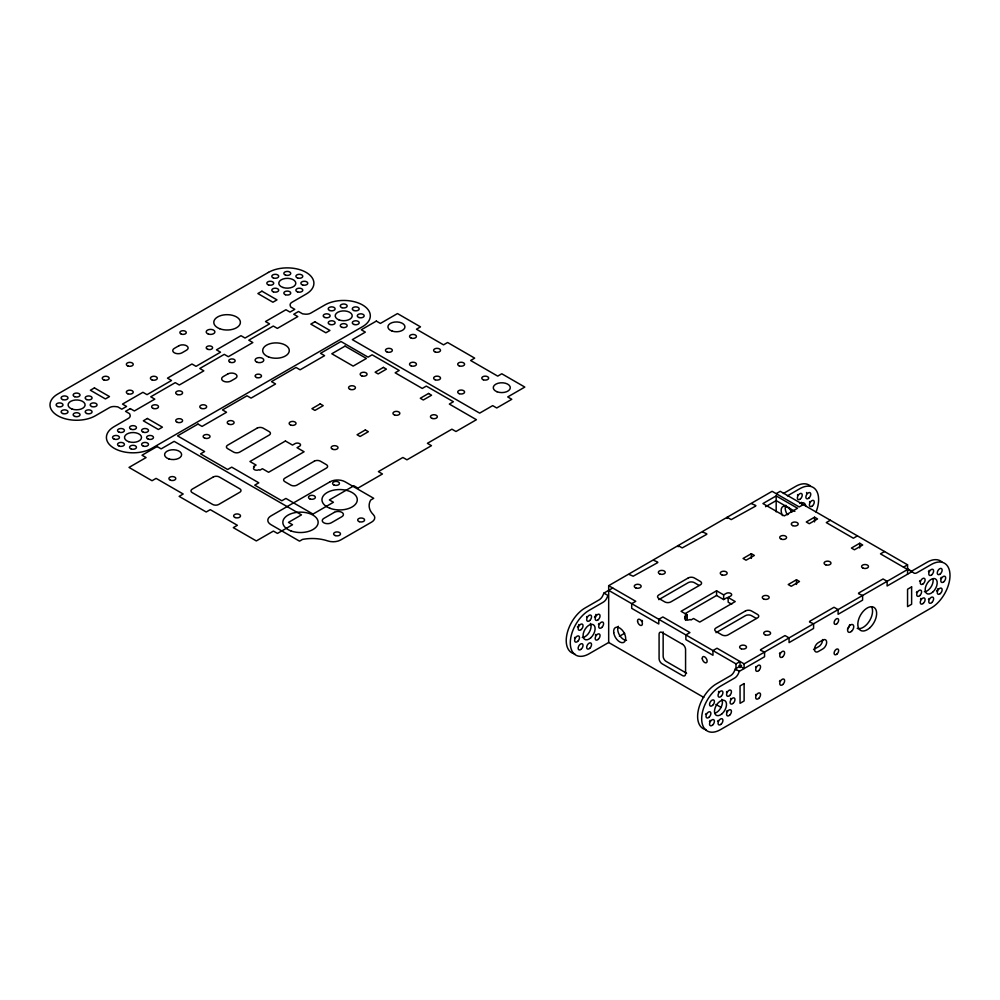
<?xml version="1.0" encoding="UTF-8"?>
<svg xmlns="http://www.w3.org/2000/svg" width="1000" height="1000" viewBox="0 0 1000 1000"><rect width="100%" height="100%" fill="white"/><g stroke="black" fill="none" stroke-linecap="round" stroke-linejoin="round"><path stroke-width="1.5" d="M612.737 588.013L603.9 593.112L602.938 595.35A6.388 3.688 -60 0 1 599.175 599.837L585.037 608A26.6 15.362 -60 0 0 567.013 633.925A26.6 15.362 -60 0 0 574.75 653.85M741.587 665.325L735.288 668.962L734.325 671.2A6.388 3.688 -60 0 1 730.562 675.688L716.425 683.85A26.6 15.362 -60 0 0 698.4 709.788A26.6 15.362 -60 0 0 706.137 729.7M760.5 650.3L764.562 652.062L764.562 656.762L739.35 671.312L738.388 673.55A6.388 3.688 -60 0 1 734.625 678.037L720.487 686.2A26.6 15.362 -60 0 0 701.675 718.787A26.6 15.362 -60 0 0 720.487 729.65L931.188 608A26.6 15.362 -60 0 0 950 575.413A26.6 15.362 -60 0 0 931.188 564.55L917.05 572.712A6.388 3.688 -60 0 1 913.288 572.562L908.263 569.1L909.225 570.225A6.388 3.688 -60 0 0 909.55 570.525M703.825 697.438L608.675 642.5L608.675 585.675L772.113 491.312L799.2 506.95L803.263 504.6M629.113 574.45L633.175 576.213L657.688 562.65M678.138 546.737L678.138 545.562L682.2 547.913L706.712 534.35M727.15 518.438L727.15 517.263L731.213 519.612L755.725 506.05M776.175 493.65L780.238 491.312L907.562 564.812L907.562 574.2M776.175 495.913L762.925 503.562L784.3 515.9L797.55 508.25L776.175 495.913L776.175 500.6L794.875 511.4M783.363 493.5L795.738 486.35A26.6 15.362 -60 0 1 810.738 486.312M765.575 506.725L776.175 500.6M787.438 495.838L799.8 488.7A26.6 15.362 -60 0 1 816.112 490.188A26.6 15.362 -60 0 1 816.05 512M658.787 599.663L688.288 582.625A4.263 2.462 0 0 1 694.3 582.625L699.125 585.413M751.338 553.688L743.062 558.475L746.075 560.212L754.35 555.438L751.338 553.688L751.338 558.387M814.55 517.2L806.275 521.975L809.287 523.713L817.562 518.938L814.55 517.2L814.55 521.888M608.862 642.387L589.1 653.787A26.6 15.362 -60 0 1 570.288 642.925A26.6 15.362 -60 0 1 589.1 610.35L603.237 602.188A6.388 3.688 -60 0 0 607 597.688L607.962 595.462L603.9 593.112M619.388 636.3L624.663 633.263M830.35 520.237L826.287 522.587L853.375 538.225L857.438 535.875M731.7 604.225L728.162 602.175L728.162 597.487L730.725 596.013A3.188 1.837 0 0 0 730.725 593.4A3.188 1.837 0 0 0 726.213 593.4L723.65 594.875L716.575 590.8L681.062 611.3L687.225 614.862L687.225 619.55M685 613.713L716.575 595.487L723.65 599.575L726.213 598.1A3.188 1.837 0 0 1 728.462 597.55M687.225 614.862L684.675 616.337L685.575 616.862L685.575 620.375M796.488 579.763L788.213 584.538L791.225 586.275L799.5 581.5L796.488 579.763L796.488 584.45M859.7 543.263L851.425 548.05L854.438 549.788L862.712 545L859.7 543.263L859.7 547.962M715.975 632.675L745.475 615.65A4.263 2.462 0 0 1 751.488 615.65L756.312 618.425M884.538 551.525L880.475 553.862L907.562 569.513L744.112 663.875L717.025 648.225L712.962 650.575L712.962 655.263L685.875 639.625L685.875 634.938L689.938 632.587L662.85 616.95L658.787 619.3L658.787 623.987L631.7 608.35L631.7 603.65L635.763 601.312L608.675 585.675M608.675 590.363L735.987 663.875L740.05 661.525L740.05 667.588M760.5 649.725L785.013 635.562L789.075 637.913L789.075 642.613L813.587 628.45L813.587 623.763L809.525 622M809.525 621.413L834.025 607.263L838.1 609.612L838.1 614.3L862.6 600.15L862.6 595.462L858.538 593.7M858.538 593.112L883.05 578.962L887.113 581.312L887.113 586L912.325 571.45M903.5 567.163L907.562 564.812M755.725 505.462L751.663 503.7M706.712 533.763L702.65 532M728.162 597.487L735.238 601.575L699.725 622.075L693.55 618.513L690.987 619.987L690.088 619.475A3.188 1.837 0 0 1 685.575 619.475A3.188 1.837 0 0 1 685.575 616.862M657.688 562.062L653.625 560.3M738.962 665.588L744.112 668.562L744.112 663.875M735.288 668.962L739.35 671.312M686.625 673.25L666.162 661.438A4.263 2.462 60 0 1 663.15 656.225L663.15 631.9M715.888 704.4L721.25 707.487M776.175 501.238L776.175 511.863M735.987 663.875L735.987 669.938M723.65 594.875L723.65 599.575M716.575 590.8L716.575 595.487M586.938 616.5A3.45 1.988 -60 0 1 586.575 617.112M595.9 614.4A3.45 1.988 -60 0 1 595.45 615.662M594.888 616.562A3.45 1.988 -60 0 1 594.45 617.075M578.8 624.538A3.45 1.988 -60 0 1 578.575 625.175M577.863 626.388A3.45 1.988 -60 0 1 577.425 626.912M806.65 492.463A3.45 1.988 -60 0 1 806.525 493.062M797.775 494.538A3.45 1.988 -60 0 1 797.463 495.175M590.388 623.438A8.512 4.913 -60 0 1 589.3 632.175A8.512 4.913 -60 0 1 582.275 637.487M595.825 634.362A3.45 1.988 -60 0 1 595.45 635.325M574.9 637.35A3.45 1.988 -60 0 1 574.538 637.975M801.338 502.287A8.512 4.913 -60 0 1 801.762 504.6M809.825 501.488A3.45 1.988 -60 0 1 809.5 502.125M598.975 623.45A3.45 1.988 -60 0 1 598.413 624.362M790.387 508.638A3.45 1.988 -60 0 1 788.888 507.4M787.987 514.45A3.45 1.988 -60 0 1 788.438 514.275M799.8 503.475A8.512 4.913 -60 0 1 805.8 506.337M910.375 570.925A6.388 3.688 -60 0 0 912.987 570.375L927.125 562.212A26.6 15.362 -60 0 1 942.125 562.163M730.738 698.35A3.45 1.988 -60 0 1 730.512 698.988M941.2 577.337A3.45 1.988 -60 0 1 940.5 578.562M710.075 720.362A3.45 1.988 -60 0 1 709.45 721.625M932.913 578.675A8.512 4.913 -60 0 1 930.938 587.112A8.512 4.913 -60 0 1 924.362 591.7M706.112 713.525A3.45 1.988 -60 0 1 705.512 714.388M718.15 720.475A3.45 1.988 -60 0 1 717.55 721.338M727.1 710.537A3.45 1.988 -60 0 1 726.475 711.787M916.975 591.562A3.45 1.988 -60 0 1 916.413 592.475M721.775 699.3A8.512 4.913 -60 0 1 721.087 707.288A8.512 4.913 -60 0 1 714.775 713.213M755.95 694.362A3.45 1.988 -60 0 1 755.588 694.987M937.9 588.575A3.45 1.988 -60 0 1 937.525 589.525M936.975 590.438A3.45 1.988 -60 0 1 936.538 590.95M780.025 680.462A3.45 1.988 -60 0 1 779.463 681.363M929.013 598.513A3.45 1.988 -60 0 1 928.462 599.425M780.025 652.663A3.45 1.988 -60 0 1 779.463 653.562M871.513 606.7A13.3 7.675 -60 0 1 869.812 620.35A13.3 7.675 -60 0 1 858.838 628.663M858.012 628.575A13.3 7.675 -60 0 1 857.237 628.375M919.95 580.6A3.45 1.988 -60 0 1 919.513 581.112M929.163 570.388A3.45 1.988 -60 0 1 928.462 571.613M920.875 598.4A3.45 1.988 -60 0 1 920.5 599.362M726.838 691.513A3.45 1.988 -60 0 1 726.475 692.125M718.688 691.4A3.45 1.988 -60 0 1 718.462 692.038M849.675 624.625A4.363 2.525 -60 0 1 847.463 629.012M755.95 666.562A3.45 1.988 -60 0 1 755.588 667.175M822.588 639.538A5.425 3.137 -60 0 1 818.763 646.575L814.25 649.188A5.425 3.137 -60 0 1 813.55 649.513M787.425 514.763A8.512 4.913 60 0 1 785.875 505.275M782.487 515.588A8.512 4.913 60 0 1 783.363 506.312A8.512 4.913 60 0 1 791.838 512.212M642.5 621.287A3.45 1.988 60 0 1 642 620.35M626.487 640.362A8.512 4.913 60 0 1 619.462 635.05A8.512 4.913 60 0 1 618.375 626.312M268.488 272.375L57.787 394.025A26.6 15.362 0 0 0 57.787 415.75A26.6 15.362 0 0 0 95.412 415.75L109.55 407.587A6.388 3.688 0 0 1 115.312 406.575L117.737 406.85L121.8 409.2L126.562 406.45L122.5 404.1L142.95 392.3L147.012 394.65L171.525 380.487L167.463 378.15L191.962 364L196.038 366.337L220.538 352.188L216.475 349.85L240.987 335.7L245.05 338.038L269.562 323.888L265.5 321.55L285.938 309.738L290.012 312.087L294.775 309.337L290.712 306.988L290.225 305.587A6.388 3.688 0 0 1 291.975 302.262L306.112 294.1A26.6 15.362 0 0 0 306.112 272.375A26.6 15.362 0 0 0 268.488 272.375M94.438 387.9L90.375 390.238L105.425 398.938L109.488 396.587L94.438 387.9M261.938 291.188L257.875 293.538L272.925 302.225L276.988 299.875L261.938 291.188M178.863 345.763L174.35 348.363A5.425 3.137 0 0 0 174.35 352.8A5.425 3.137 0 0 0 182.025 352.8L186.537 350.188A5.425 3.137 0 0 0 186.537 345.763A5.425 3.137 0 0 0 178.863 345.763M130.3 408.612L125.538 411.362L129.6 413.7L130.087 415.1A6.388 3.688 0 0 1 128.338 418.425L114.2 426.587A26.6 15.362 0 0 0 114.2 448.312A26.6 15.362 0 0 0 151.825 448.312L362.525 326.675A26.6 15.362 0 0 0 362.525 304.95A26.6 15.362 0 0 0 324.9 304.95L310.763 313.113A6.388 3.688 0 0 1 304.988 314.125L302.575 313.837L298.512 311.488L293.75 314.25L297.812 316.588L277.362 328.4L273.3 326.05L248.787 340.2L252.85 342.55L228.337 356.7L224.275 354.35L199.775 368.5L203.837 370.85L179.325 385L175.263 382.65L150.75 396.8L154.812 399.15L134.362 410.95L130.3 408.612M147.387 418.475L143.325 420.812L158.375 429.5L162.438 427.163L147.387 418.475M314.887 321.763L310.825 324.113L325.875 332.8L329.938 330.45L314.887 321.763M227.75 373.988L223.238 376.587A5.425 3.137 0 0 0 223.238 381.025A5.425 3.137 0 0 0 230.912 381.025L235.425 378.413A5.425 3.137 0 0 0 235.425 373.988A5.425 3.137 0 0 0 227.75 373.988M157.075 446.538L142.025 455.225L146.088 457.562L129.012 467.425L152.037 480.725L156.1 478.375L183.188 494.012L179.125 496.362L206.213 512L210.275 509.663L237.375 525.3L233.3 527.638L256.337 540.938L273.412 531.075L277.475 533.425L292.525 524.738L288.463 522.388L301.488 514.875L174.163 441.362L161.137 448.875L157.075 446.538M197.975 424.075L177.537 435.875L204.625 451.512L200.562 453.862L227.65 469.5L231.713 467.15L258.8 482.8L254.737 485.138L281.825 500.775L285.887 498.438L312.987 514.075L333.425 502.275L329.363 499.925L353.875 485.775L357.938 488.125L382.45 473.975L378.387 471.625L402.9 457.475L406.962 459.825L431.463 445.662L427.4 443.325L451.912 429.175L455.975 431.512L476.425 419.712L449.338 404.075L453.4 401.725L426.312 386.087L422.25 388.438L395.15 372.788L399.212 370.45L372.125 354.812L368.062 357.15L340.975 341.512L320.525 353.312L324.588 355.662L300.087 369.812L296.025 367.463L271.512 381.613L275.575 383.963L251.062 398.113L247 395.775L222.488 409.925L226.55 412.262L202.037 426.413L197.975 424.075M376.337 321.087L361.287 329.775L365.35 332.113L352.337 339.637L479.663 413.137L492.675 405.625L496.737 407.975L511.788 399.288L507.725 396.938L524.812 387.075L501.788 373.775L497.713 376.125L470.625 360.487L474.688 358.137L447.6 342.5L443.537 344.85L416.45 329.212L420.513 326.863L397.488 313.562L380.4 323.425L376.337 321.087M345.037 346.112L331.8 353.762L353.162 366.1L366.413 358.45L345.037 346.112M257.15 428.137L227.65 445.175A4.263 2.462 0 0 0 227.65 448.65L233.675 452.125A4.263 2.462 0 0 0 239.688 452.125L269.188 435.087A4.263 2.462 0 0 0 269.188 431.613L263.163 428.137A4.263 2.462 0 0 0 257.15 428.137M320.2 403.9L311.925 408.675L314.938 410.412L323.212 405.637L320.2 403.9M383.413 367.4L375.138 372.188L378.15 373.925L386.425 369.137L383.413 367.4M213.287 476.987L192.225 489.15A4.263 2.462 0 0 0 192.225 492.625L212.688 504.45A4.263 2.462 0 0 0 218.713 504.45L239.775 492.275A4.263 2.462 0 0 0 239.775 488.8L219.312 476.987A4.263 2.462 0 0 0 213.287 476.987M285.438 441L249.925 461.512L256.1 465.075L253.538 466.55L254.438 467.062A3.188 1.837 0 0 0 254.438 469.675A3.188 1.837 0 0 0 258.95 469.675L259.862 470.2L262.413 468.725L268.587 472.287L304.1 451.775L297.025 447.688L299.587 446.213A3.188 1.837 0 0 0 299.587 443.612A3.188 1.837 0 0 0 295.075 443.612L292.512 445.087L285.438 441M365.35 429.963L357.075 434.75L360.087 436.488L368.363 431.7L365.35 429.963M428.562 393.475L420.288 398.25L423.3 399.988L431.575 395.213L428.562 393.475M314.337 461.163L284.837 478.188A4.263 2.462 0 0 0 284.837 481.662L290.863 485.138A4.263 2.462 0 0 0 296.875 485.138L326.375 468.113A4.263 2.462 0 0 0 326.375 464.637L320.363 461.163A4.263 2.462 0 0 0 314.337 461.163M330.062 481.8L270.912 515.95A10.637 6.15 0 0 0 270.912 524.637L299.513 541.15L302.525 539.412A31 17.9 0 0 1 327.8 540.938A10.637 6.15 0 0 0 340.675 539.975L371.675 522.075A10.637 6.15 0 0 0 373.35 514.65A31 17.9 0 0 1 370.7 500.05L373.713 498.312L345.112 481.8A10.637 6.15 0 0 0 330.062 481.8M334.35 512.35L323.812 518.425A5.325 3.075 0 0 0 323.812 522.775A5.325 3.075 0 0 0 331.337 522.775L341.875 516.688A5.325 3.075 0 0 0 341.875 512.35A5.325 3.075 0 0 0 334.35 512.35M688.288 577.938L658.787 594.963A4.263 2.462 0 0 0 658.787 598.438L664.8 601.912A4.263 2.462 0 0 0 670.825 601.912L700.325 584.888A4.263 2.462 0 0 0 700.325 581.413L694.3 577.938A4.263 2.462 0 0 0 688.288 577.938M745.475 610.95L715.975 627.987A4.263 2.462 0 0 0 715.975 631.462L722 634.938A4.263 2.462 0 0 0 728.012 634.938L757.513 617.9A4.263 2.462 0 0 0 757.513 614.425L751.488 610.95A4.263 2.462 0 0 0 745.475 610.95M744.112 683.587L740.05 685.938L740.05 703.312L744.112 700.975L744.112 683.587M911.625 586.888L907.562 589.237L907.562 606.613L911.625 604.263L911.625 586.888M822.825 640.062L818.312 642.663A5.425 3.137 -60 0 0 814.475 649.312A5.425 3.137 -60 0 0 818.312 651.538L822.825 648.925A5.425 3.137 -60 0 0 826.663 642.275A5.425 3.137 -60 0 0 822.825 640.062M682.562 644.325L662.1 632.5A4.263 2.462 60 0 0 659.087 634.237L659.087 658.575A4.263 2.462 60 0 0 662.1 663.787L682.562 675.6A4.263 2.462 60 0 0 685.575 673.863L685.575 649.538A4.263 2.462 60 0 0 682.562 644.325M143.325 432.225A3.45 1.988 0 0 0 148.5 430.5A3.45 1.988 0 0 0 143.325 428.775A3.45 1.988 0 0 0 143.325 432.225M353.812 310.512A3.45 1.988 0 0 0 359.188 309A3.45 1.988 0 0 0 354.25 307.062A3.45 1.988 0 0 0 353.812 310.512M131.287 449.012A3.45 1.988 0 0 0 136.463 447.287A3.45 1.988 0 0 0 131.287 445.562A3.45 1.988 0 0 0 131.287 449.012M338.938 319.875A8.512 4.913 0 0 0 352.2 316.163A8.512 4.913 0 0 0 339.988 311.388A8.512 4.913 0 0 0 338.938 319.875M119.25 446.125A3.45 1.988 0 0 0 124.425 444.4A3.45 1.988 0 0 0 119.25 442.688A3.45 1.988 0 0 0 119.25 446.125M256.712 377.575A3.188 1.837 0 0 0 261.5 375.975A3.188 1.837 0 0 0 256.712 374.387A3.188 1.837 0 0 0 256.712 377.575M143.325 446.125A3.45 1.988 0 0 0 148.5 444.4A3.45 1.988 0 0 0 143.325 442.688A3.45 1.988 0 0 0 143.325 446.125M148.312 439.175A3.45 1.988 0 0 0 153.488 437.45A3.45 1.988 0 0 0 148.312 435.725A3.45 1.988 0 0 0 148.312 439.175M329.95 324.487A3.45 1.988 0 0 0 335.125 322.762A3.45 1.988 0 0 0 329.95 321.037A3.45 1.988 0 0 0 329.95 324.487M128.763 441.712A8.512 4.913 0 0 0 141.525 437.45A8.512 4.913 0 0 0 128.763 433.2A8.512 4.913 0 0 0 128.763 441.712M177.425 422.375A3.45 1.988 0 0 0 182.6 420.65A3.45 1.988 0 0 0 177.425 418.925A3.45 1.988 0 0 0 177.425 422.375M359.012 317.538A3.45 1.988 0 0 0 364.188 315.812A3.45 1.988 0 0 0 359.012 314.088A3.45 1.988 0 0 0 359.012 317.538M201.513 408.475A3.45 1.988 0 0 0 206.675 406.75A3.45 1.988 0 0 0 201.513 405.025A3.45 1.988 0 0 0 201.513 408.475M354.025 324.487A3.45 1.988 0 0 0 359.2 322.762A3.45 1.988 0 0 0 354.025 321.037A3.45 1.988 0 0 0 354.025 324.487M177.425 394.562A3.45 1.988 0 0 0 182.6 392.837A3.45 1.988 0 0 0 177.425 391.112A3.45 1.988 0 0 0 177.425 394.562M268.525 356.925A13.3 7.675 0 0 0 289.25 351.112A13.3 7.675 0 0 0 270.175 343.663A13.3 7.675 0 0 0 268.525 356.925M324.75 317.462A3.45 1.988 0 0 0 330.125 315.95A3.45 1.988 0 0 0 325.175 314.012A3.45 1.988 0 0 0 324.75 317.462M329.738 310.512A3.45 1.988 0 0 0 335.112 309A3.45 1.988 0 0 0 330.163 307.062A3.45 1.988 0 0 0 329.738 310.512M341.987 307.7A3.45 1.988 0 0 0 347.163 305.975A3.45 1.988 0 0 0 341.987 304.25A3.45 1.988 0 0 0 341.987 307.7M341.987 327.362A3.45 1.988 0 0 0 347.163 325.637A3.45 1.988 0 0 0 341.987 323.913A3.45 1.988 0 0 0 341.987 327.362M114.262 439.175A3.45 1.988 0 0 0 119.438 437.45A3.45 1.988 0 0 0 114.262 435.725A3.45 1.988 0 0 0 114.262 439.175M131.287 429.35A3.45 1.988 0 0 0 136.463 427.625A3.45 1.988 0 0 0 131.287 425.9A3.45 1.988 0 0 0 131.287 429.35M119.25 432.225A3.45 1.988 0 0 0 124.425 430.5A3.45 1.988 0 0 0 119.25 428.775A3.45 1.988 0 0 0 119.25 432.225M256.988 362.212A4.363 2.525 0 0 0 263.788 360.3A4.363 2.525 0 0 0 257.525 357.863A4.363 2.525 0 0 0 256.988 362.212M230.375 362.375A3.188 1.837 0 0 0 235.162 360.775A3.188 1.837 0 0 0 230.375 359.175A3.188 1.837 0 0 0 230.375 362.375M153.35 408.475A3.45 1.988 0 0 0 158.525 406.75A3.45 1.988 0 0 0 153.35 405.025A3.45 1.988 0 0 0 153.35 408.475M86.713 399.588A3.45 1.988 0 0 0 92.075 398.075A3.45 1.988 0 0 0 87.137 396.138A3.45 1.988 0 0 0 86.713 399.588M297.613 278.012A3.45 1.988 0 0 0 302.787 276.288A3.45 1.988 0 0 0 297.613 274.562A3.45 1.988 0 0 0 297.613 278.012M57.638 406.538A3.45 1.988 0 0 0 63.012 405.025A3.45 1.988 0 0 0 58.062 403.1A3.45 1.988 0 0 0 57.638 406.538M283.038 287.5A8.512 4.913 0 0 0 295.812 283.238A8.512 4.913 0 0 0 283.038 278.988A8.512 4.913 0 0 0 283.038 287.5M62.838 413.562A3.45 1.988 0 0 0 68.012 411.838A3.45 1.988 0 0 0 62.838 410.112A3.45 1.988 0 0 0 62.838 413.562M181.287 334.075A3.188 1.837 0 0 0 186.262 332.675A3.188 1.837 0 0 0 181.688 330.887A3.188 1.837 0 0 0 181.287 334.075M62.625 399.588A3.45 1.988 0 0 0 68 398.075A3.45 1.988 0 0 0 63.05 396.138A3.45 1.988 0 0 0 62.625 399.588M74.662 396.7A3.45 1.988 0 0 0 80.037 395.2A3.45 1.988 0 0 0 75.088 393.263A3.45 1.988 0 0 0 74.662 396.7M273.325 291.837A3.45 1.988 0 0 0 278.7 290.338A3.45 1.988 0 0 0 273.75 288.4A3.45 1.988 0 0 0 273.325 291.837M71.825 408.95A8.512 4.913 0 0 0 85.087 405.238A8.512 4.913 0 0 0 72.875 400.462A8.512 4.913 0 0 0 71.825 408.95M103.987 379.975A3.45 1.988 0 0 0 109.162 378.25A3.45 1.988 0 0 0 103.987 376.525A3.45 1.988 0 0 0 103.987 379.975M285.575 275.138A3.45 1.988 0 0 0 290.75 273.412A3.45 1.988 0 0 0 285.575 271.688A3.45 1.988 0 0 0 285.575 275.138M128.062 366.062A3.45 1.988 0 0 0 133.238 364.35A3.45 1.988 0 0 0 128.062 362.625A3.45 1.988 0 0 0 128.062 366.062M273.325 277.938A3.45 1.988 0 0 0 278.7 276.425A3.45 1.988 0 0 0 273.75 274.5A3.45 1.988 0 0 0 273.325 277.938M152.15 379.975A3.45 1.988 0 0 0 157.312 378.25A3.45 1.988 0 0 0 152.15 376.525A3.45 1.988 0 0 0 152.15 379.975M219.638 328.7A13.3 7.675 0 0 0 240.362 322.887A13.3 7.675 0 0 0 221.287 315.438A13.3 7.675 0 0 0 219.638 328.7M285.363 294.713A3.45 1.988 0 0 0 290.738 293.212A3.45 1.988 0 0 0 285.788 291.275A3.45 1.988 0 0 0 285.363 294.713M297.613 291.913A3.45 1.988 0 0 0 302.787 290.188A3.45 1.988 0 0 0 297.613 288.463A3.45 1.988 0 0 0 297.613 291.913M302.6 284.962A3.45 1.988 0 0 0 307.775 283.238A3.45 1.988 0 0 0 302.6 281.512A3.45 1.988 0 0 0 302.6 284.962M268.55 284.962A3.45 1.988 0 0 0 273.725 283.238A3.45 1.988 0 0 0 268.55 281.512A3.45 1.988 0 0 0 268.55 284.962M74.875 416.438A3.45 1.988 0 0 0 80.05 414.712A3.45 1.988 0 0 0 74.875 412.987A3.45 1.988 0 0 0 74.875 416.438M91.7 406.538A3.45 1.988 0 0 0 97.062 405.025A3.45 1.988 0 0 0 92.125 403.1A3.45 1.988 0 0 0 91.7 406.538M86.713 413.488A3.45 1.988 0 0 0 92.075 411.975A3.45 1.988 0 0 0 87.137 410.05A3.45 1.988 0 0 0 86.713 413.488M208.363 334.075A4.363 2.525 0 0 0 214.913 331.9A4.363 2.525 0 0 0 208.363 329.712A4.363 2.525 0 0 0 208.363 334.075M207.812 349.35A3.188 1.837 0 0 0 212.613 347.75A3.188 1.837 0 0 0 207.812 346.163A3.188 1.837 0 0 0 207.812 349.35M127.863 393.8A3.45 1.988 0 0 0 133.225 392.287A3.45 1.988 0 0 0 128.287 390.363A3.45 1.988 0 0 0 127.863 393.8M290.663 425.05A3.45 1.988 0 0 0 296.025 423.55A3.45 1.988 0 0 0 291.087 421.613A3.45 1.988 0 0 0 290.663 425.05M332.65 449.3A3.45 1.988 0 0 0 338.013 447.788A3.45 1.988 0 0 0 333.075 445.863A3.45 1.988 0 0 0 332.65 449.3M432.188 418.438A3.45 1.988 0 0 0 437.35 416.712A3.45 1.988 0 0 0 432.188 414.988A3.45 1.988 0 0 0 432.188 418.438M310 498.95A3.45 1.988 0 0 0 315.363 497.45A3.45 1.988 0 0 0 310.425 495.513A3.45 1.988 0 0 0 310 498.95M204.85 438.212A3.45 1.988 0 0 0 210.025 436.488A3.45 1.988 0 0 0 204.85 434.762A3.45 1.988 0 0 0 204.85 438.212M228.938 424.3A3.45 1.988 0 0 0 234.112 422.575A3.45 1.988 0 0 0 228.938 420.863A3.45 1.988 0 0 0 228.938 424.3M334.075 485.05A3.45 1.988 0 0 0 339.45 483.55A3.45 1.988 0 0 0 334.5 481.613A3.45 1.988 0 0 0 334.075 485.05M350.288 389.438A3.45 1.988 0 0 0 355.45 387.713A3.45 1.988 0 0 0 350.288 385.988A3.45 1.988 0 0 0 350.288 389.438M394.675 415.062A3.45 1.988 0 0 0 399.85 413.35A3.45 1.988 0 0 0 394.675 411.625A3.45 1.988 0 0 0 394.675 415.062M361.9 375.95A3.45 1.988 0 0 0 367.075 374.225A3.45 1.988 0 0 0 361.9 372.5A3.45 1.988 0 0 0 361.9 375.95M168.85 458.913A8.512 4.913 0 0 0 181.625 454.663A8.512 4.913 0 0 0 168.85 450.4A8.512 4.913 0 0 0 168.85 458.913M235.138 517.562A3.45 1.988 0 0 0 240.512 516.05A3.45 1.988 0 0 0 235.562 514.125A3.45 1.988 0 0 0 235.138 517.562M170.425 480.2A3.45 1.988 0 0 0 175.787 478.688A3.45 1.988 0 0 0 170.85 476.763A3.45 1.988 0 0 0 170.425 480.2M459.212 393.675A3.45 1.988 0 0 0 464.588 392.175A3.45 1.988 0 0 0 459.637 390.238A3.45 1.988 0 0 0 459.212 393.675M387.188 352.05A3.45 1.988 0 0 0 392.35 350.325A3.45 1.988 0 0 0 387.188 348.6A3.45 1.988 0 0 0 387.188 352.05M435.138 379.775A3.45 1.988 0 0 0 440.513 378.263A3.45 1.988 0 0 0 435.562 376.337A3.45 1.988 0 0 0 435.138 379.775M435.337 352.05A3.45 1.988 0 0 0 440.513 350.325A3.45 1.988 0 0 0 435.337 348.6A3.45 1.988 0 0 0 435.337 352.05M411.262 338.137A3.45 1.988 0 0 0 416.438 336.413A3.45 1.988 0 0 0 411.262 334.7A3.45 1.988 0 0 0 411.262 338.137M392.175 331.112A8.512 4.913 0 0 0 404.95 326.863A8.512 4.913 0 0 0 392.175 322.6A8.512 4.913 0 0 0 392.175 331.112M459.212 365.875A3.45 1.988 0 0 0 464.588 364.363A3.45 1.988 0 0 0 459.637 362.438A3.45 1.988 0 0 0 459.212 365.875M497.013 391.75A8.512 4.913 0 0 0 510.275 388.038A8.512 4.913 0 0 0 498.062 383.263A8.512 4.913 0 0 0 497.013 391.75M483.3 379.775A3.45 1.988 0 0 0 488.663 378.263A3.45 1.988 0 0 0 483.725 376.337A3.45 1.988 0 0 0 483.3 379.775M411.262 365.95A3.45 1.988 0 0 0 416.438 364.225A3.45 1.988 0 0 0 411.262 362.5A3.45 1.988 0 0 0 411.262 365.95M359.263 521.663A3.45 1.988 0 0 0 364.588 520.1A3.45 1.988 0 0 0 359.588 518.212A3.45 1.988 0 0 0 359.263 521.663M335.175 535.562A3.45 1.988 0 0 0 340.5 534A3.45 1.988 0 0 0 335.5 532.125A3.45 1.988 0 0 0 335.175 535.562M329.963 508.288A17.663 10.2 0 0 0 357.262 500.312A17.663 10.2 0 0 0 331.637 490.65A17.663 10.2 0 0 0 329.963 508.288M290.837 530.875A17.663 10.2 0 0 0 318.125 522.9A17.663 10.2 0 0 0 292.512 513.237A17.663 10.2 0 0 0 290.837 530.875M722 574.925A3.45 1.988 0 0 0 727.175 573.2A3.45 1.988 0 0 0 722 571.475A3.45 1.988 0 0 0 722 574.925M763.688 599.05A3.45 1.988 0 0 0 769.15 597.65A3.45 1.988 0 0 0 764.312 595.625A3.45 1.988 0 0 0 763.688 599.05M863.025 568.125A3.45 1.988 0 0 0 868.475 566.712A3.45 1.988 0 0 0 863.637 564.688A3.45 1.988 0 0 0 863.025 568.125M741.338 648.825A3.45 1.988 0 0 0 746.513 647.1A3.45 1.988 0 0 0 741.338 645.375A3.45 1.988 0 0 0 741.338 648.825M635.988 588A3.45 1.988 0 0 0 641.162 586.275A3.45 1.988 0 0 0 635.988 584.55A3.45 1.988 0 0 0 635.988 588M659.775 573.987A3.45 1.988 0 0 0 665.225 572.575A3.45 1.988 0 0 0 660.387 570.562A3.45 1.988 0 0 0 659.775 573.987M765.125 634.812A3.45 1.988 0 0 0 770.575 633.4A3.45 1.988 0 0 0 765.738 631.375A3.45 1.988 0 0 0 765.125 634.812M781.413 539.225A3.45 1.988 0 0 0 786.587 537.5A3.45 1.988 0 0 0 781.413 535.788A3.45 1.988 0 0 0 781.413 539.225M825.812 564.862A3.45 1.988 0 0 0 830.987 563.138A3.45 1.988 0 0 0 825.812 561.413A3.45 1.988 0 0 0 825.812 564.862M792.738 525.638A3.45 1.988 0 0 0 798.188 524.225A3.45 1.988 0 0 0 793.35 522.2A3.45 1.988 0 0 0 792.738 525.638M589.738 620.525A3.45 1.988 -60 0 0 590.825 615.175A3.45 1.988 -60 0 0 586.75 618.8A3.45 1.988 -60 0 0 589.738 620.525M598.25 619.675A3.45 1.988 -60 0 0 599.338 614.338A3.45 1.988 -60 0 0 595.262 617.95A3.45 1.988 -60 0 0 598.25 619.675M581.225 629.513A3.45 1.988 -60 0 0 582.312 624.163A3.45 1.988 -60 0 0 578.237 627.788A3.45 1.988 -60 0 0 581.225 629.513M808.95 498.038A3.45 1.988 -60 0 0 810.037 492.688A3.45 1.988 -60 0 0 805.962 496.312A3.45 1.988 -60 0 0 808.95 498.038M800.438 498.875A3.45 1.988 -60 0 0 801.525 493.537A3.45 1.988 -60 0 0 797.45 497.15A3.45 1.988 -60 0 0 800.438 498.875M590.662 637.888A8.512 4.913 -60 0 0 593.362 624.7A8.512 4.913 -60 0 0 583.288 633.625A8.512 4.913 -60 0 0 590.662 637.888M598.25 639.338A3.45 1.988 -60 0 0 599.338 634A3.45 1.988 -60 0 0 595.262 637.612A3.45 1.988 -60 0 0 598.25 639.338M589.738 648.325A3.45 1.988 -60 0 0 590.825 642.987A3.45 1.988 -60 0 0 586.75 646.6A3.45 1.988 -60 0 0 589.738 648.325M577.7 641.375A3.45 1.988 -60 0 0 578.787 636.038A3.45 1.988 -60 0 0 574.712 639.65A3.45 1.988 -60 0 0 577.7 641.375M581.225 649.175A3.45 1.988 -60 0 0 582.312 643.825A3.45 1.988 -60 0 0 578.237 647.45A3.45 1.988 -60 0 0 581.225 649.175M812.475 505.825A3.45 1.988 -60 0 0 813.562 500.487A3.45 1.988 -60 0 0 809.488 504.1A3.45 1.988 -60 0 0 812.475 505.825M601.775 627.475A3.45 1.988 -60 0 0 602.875 622.125A3.45 1.988 -60 0 0 598.787 625.75A3.45 1.988 -60 0 0 601.775 627.475M733.162 703.325A3.45 1.988 -60 0 0 734.25 697.987A3.45 1.988 -60 0 0 730.175 701.6A3.45 1.988 -60 0 0 733.162 703.325M943.863 581.688A3.45 1.988 -60 0 0 944.95 576.337A3.45 1.988 -60 0 0 940.875 579.963A3.45 1.988 -60 0 0 943.863 581.688M712.613 725.025A3.45 1.988 -60 0 0 713.7 719.688A3.45 1.988 -60 0 0 709.625 723.3A3.45 1.988 -60 0 0 712.613 725.025M932.75 592.087A8.512 4.913 -60 0 0 935.45 578.9A8.512 4.913 -60 0 0 925.375 587.837A8.512 4.913 -60 0 0 932.75 592.087M709.075 717.225A3.45 1.988 -60 0 0 710.175 711.888A3.45 1.988 -60 0 0 706.1 715.5A3.45 1.988 -60 0 0 709.075 717.225M836.963 654.062A3.188 1.837 -60 0 0 837.975 649.112A3.188 1.837 -60 0 0 834.188 652.463A3.188 1.837 -60 0 0 836.963 654.062M721.125 724.175A3.45 1.988 -60 0 0 722.212 718.838A3.45 1.988 -60 0 0 718.138 722.45A3.45 1.988 -60 0 0 721.125 724.175M729.638 715.188A3.45 1.988 -60 0 0 730.725 709.85A3.45 1.988 -60 0 0 726.65 713.475A3.45 1.988 -60 0 0 729.638 715.188M919.775 595.588A3.45 1.988 -60 0 0 920.875 590.237A3.45 1.988 -60 0 0 916.787 593.862A3.45 1.988 -60 0 0 919.775 595.588M722.05 713.737A8.512 4.913 -60 0 0 724.75 700.55A8.512 4.913 -60 0 0 714.675 709.475A8.512 4.913 -60 0 0 722.05 713.737M758.75 698.388A3.45 1.988 -60 0 0 759.837 693.05A3.45 1.988 -60 0 0 755.763 696.663A3.45 1.988 -60 0 0 758.75 698.388M940.337 593.55A3.45 1.988 -60 0 0 941.425 588.212A3.45 1.988 -60 0 0 937.35 591.825A3.45 1.988 -60 0 0 940.337 593.55M782.825 684.488A3.45 1.988 -60 0 0 783.913 679.137A3.45 1.988 -60 0 0 779.837 682.763A3.45 1.988 -60 0 0 782.825 684.488M931.812 602.537A3.45 1.988 -60 0 0 932.913 597.2A3.45 1.988 -60 0 0 928.838 600.812A3.45 1.988 -60 0 0 931.812 602.537M782.825 656.675A3.45 1.988 -60 0 0 783.913 651.338A3.45 1.988 -60 0 0 779.837 654.95A3.45 1.988 -60 0 0 782.825 656.675M869.663 627.95A13.3 7.675 -60 0 0 873.875 607.337A13.3 7.675 -60 0 0 858.138 621.3A13.3 7.675 -60 0 0 869.663 627.95M923.3 583.713A3.45 1.988 -60 0 0 924.4 578.375A3.45 1.988 -60 0 0 920.325 581.987A3.45 1.988 -60 0 0 923.3 583.713M931.812 574.725A3.45 1.988 -60 0 0 932.913 569.388A3.45 1.988 -60 0 0 928.838 573A3.45 1.988 -60 0 0 931.812 574.725M940.337 573.888A3.45 1.988 -60 0 0 941.425 568.55A3.45 1.988 -60 0 0 937.35 572.163A3.45 1.988 -60 0 0 940.337 573.888M923.3 603.375A3.45 1.988 -60 0 0 924.4 598.038A3.45 1.988 -60 0 0 920.325 601.65A3.45 1.988 -60 0 0 923.3 603.375M712.613 705.362A3.45 1.988 -60 0 0 713.7 700.025A3.45 1.988 -60 0 0 709.625 703.637A3.45 1.988 -60 0 0 712.613 705.362M729.638 695.537A3.45 1.988 -60 0 0 730.725 690.188A3.45 1.988 -60 0 0 726.65 693.812A3.45 1.988 -60 0 0 729.638 695.537M721.125 696.375A3.45 1.988 -60 0 0 722.212 691.038A3.45 1.988 -60 0 0 718.138 694.65A3.45 1.988 -60 0 0 721.125 696.375M851.475 631.4A4.363 2.525 -60 0 0 852.85 624.637A4.363 2.525 -60 0 0 847.688 629.212A4.363 2.525 -60 0 0 851.475 631.4M836.963 623.65A3.188 1.837 -60 0 0 837.975 618.7A3.188 1.837 -60 0 0 834.188 622.05A3.188 1.837 -60 0 0 836.963 623.65M758.75 670.575A3.45 1.988 -60 0 0 759.837 665.238A3.45 1.988 -60 0 0 755.763 668.863A3.45 1.988 -60 0 0 758.75 670.575M637.562 621.388A3.45 1.988 60 0 0 641.513 625.413A3.45 1.988 60 0 0 640.85 620.212A3.45 1.988 60 0 0 637.562 621.388M702.275 658.75A3.45 1.988 60 0 0 706.225 662.775A3.45 1.988 60 0 0 705.562 657.575A3.45 1.988 60 0 0 702.275 658.75M613.713 632.6A8.512 4.913 60 0 0 623.45 642.525A8.512 4.913 60 0 0 621.812 629.688A8.512 4.913 60 0 0 613.713 632.6"/></g></svg>
